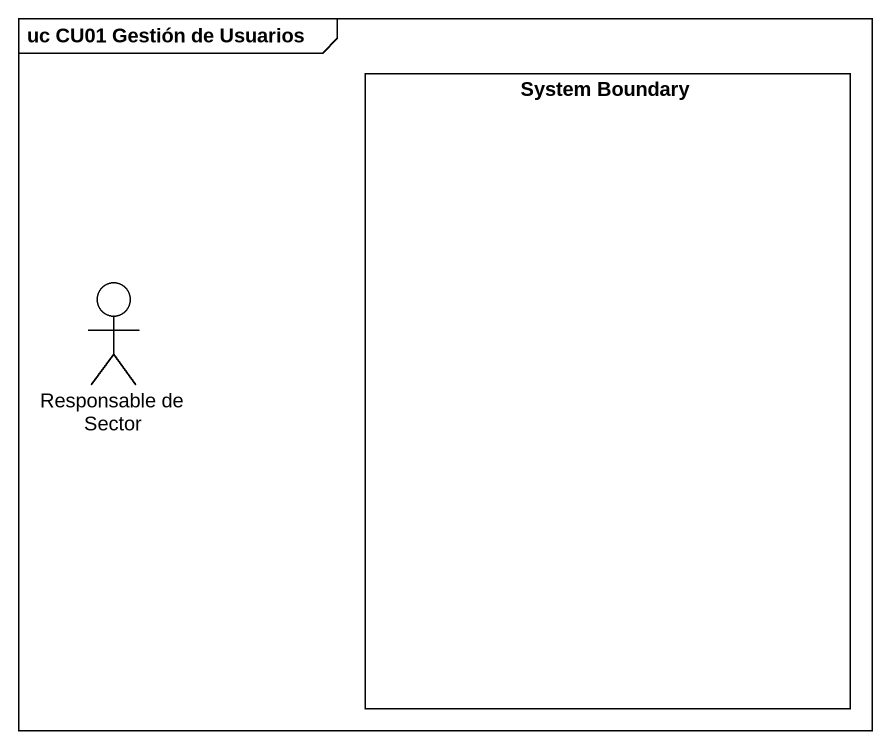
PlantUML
@startuml
mainframe uc CU01 Gestión de Usuarios
rectangle "System Boundary" as System_Boundary
actor "Responsable de Sector" as Responsable_de_Sector
@enduml
